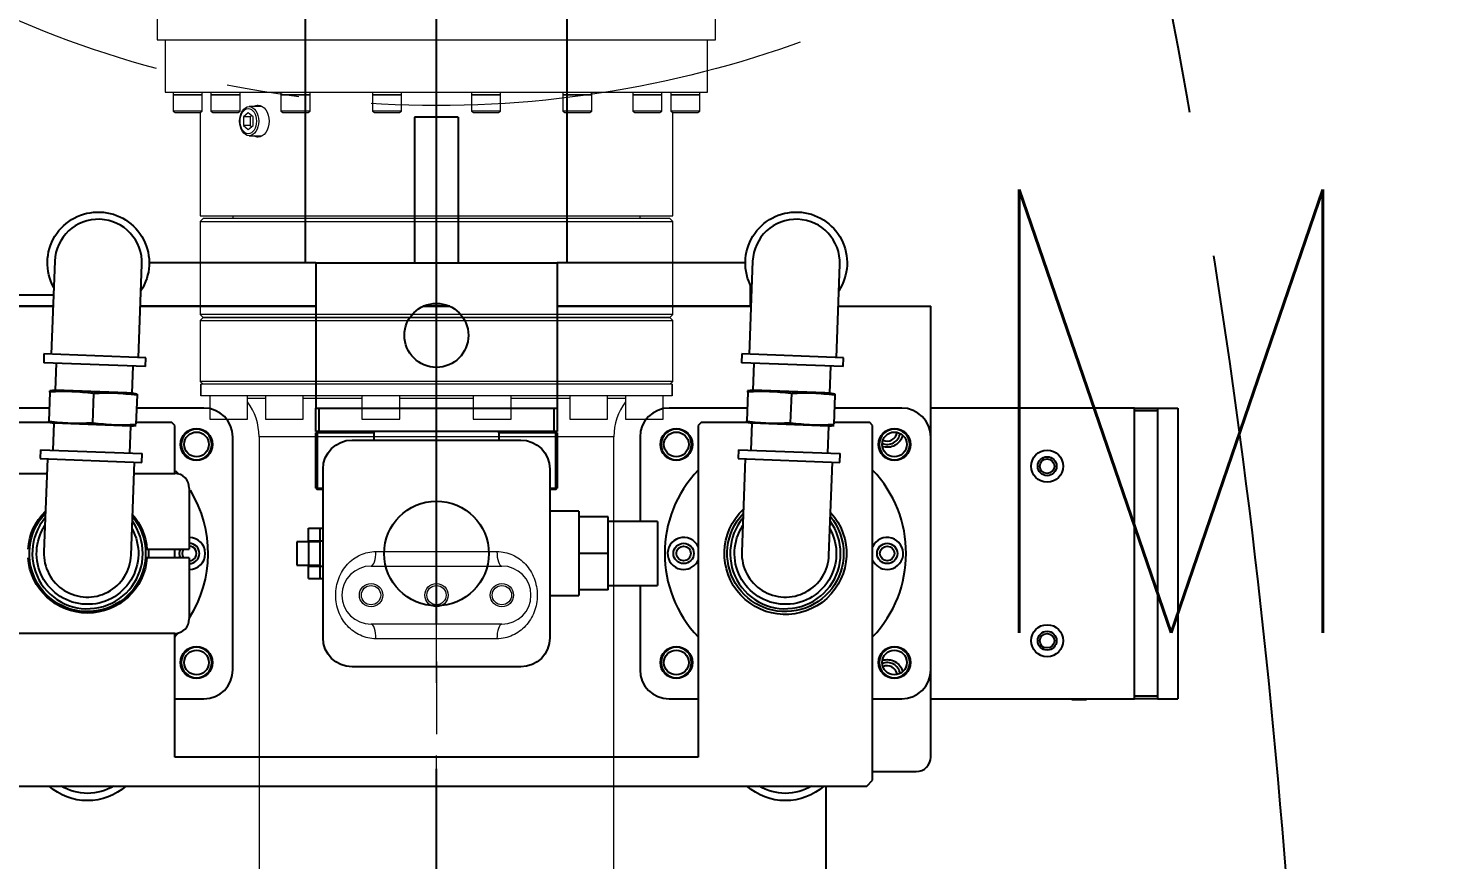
# Model space of a CAD drawing. Header units: millimetres. Extents: x 10462777 to 22643323, y 453826 to 1389191.
# Drawn here: x 11308967.4 to 11309449.5, y 583648 to 583934.1 of the extents above; entities that cross this region are included whole.
import ezdxf
from ezdxf.enums import TextEntityAlignment as Align

# ---------------------------------------------------------------- set-up
doc = ezdxf.new("R2010")
doc.units = ezdxf.units.MM
doc.header["$LTSCALE"] = 200
doc.header["$MEASUREMENT"] = 0
for name, pattern in [('CENTER', [2, 1.25, -0.25, 0.25, -0.25]), ('CENTER2', [1.125, 0.75, -0.125, 0.125, -0.125]), ('PHANTOM', [2.5, 1.25, -0.25, 0.25, -0.25, 0.25, -0.25])]:
    doc.linetypes.add(name, pattern=pattern)
doc.layers.get('0').update_dxf_attribs({"linetype": 'CONTINUOUS'})
for name, color, linetype in [('1', 1, 'CENTER'), ('205', 4, 'CONTINUOUS'), ('DV1_DEFAULT', 7, 'CONTINUOUS'), ('ZZ', 7, 'CONTINUOUS')]:
    doc.layers.add(name, color=color, linetype=linetype)
doc.layers.add('203', color=7, linetype='CONTINUOUS', true_color=0xffffff)
doc.layers.add('LAYOUT', color=8, linetype='CONTINUOUS', lineweight=25)
doc.styles.add('SEACAD_arial_ttf', font='txt.shx ', dxfattribs={"height": 0.2, "bigfont": ' whgtxt.shx'})

# ---------------------------------------------------------------- blocks, each defined once
blk = doc.blocks.new('r710ic')
at = {"layer": 'DV1_DEFAULT', "color": 7, "linetype": 'Continuous', "lineweight": 0}
for p, q in [((272386.37, 104328.63), (272364.37, 104328.63)), ((272386.37, 104136.63), (272386.37, 104328.63)), ((272404.37, 104325.88), (272386.37, 104325.88)), ((272404.37, 104139.38), (272404.37, 104325.88)), ((272405.37, 104323.2), (272404.37, 104323.2)), ((272410.97, 104323.2), (272405.37, 104323.2)), ((272405.37, 104323.2), (272405.37, 104313.2)), ((272405.37, 104313.2), (272405.37, 104323.2)), ((272410.97, 104323.2), (272410.97, 104313.2)), ((272411.37, 104322.51), (272410.97, 104323.2)), ((272411.37, 104313.89), (272411.37, 104322.51)), ((272404.37, 104313.2), (272405.37, 104313.2)), ((272405.37, 104313.2), (272410.97, 104313.2)), ((272410.97, 104313.2), (272411.37, 104313.89)), ((272446.87, 104313.88), (272411.36, 104313.88)), ((272446.87, 104151.38), (272446.87, 104313.88)), ((272448.87, 104313.88), (272447.87, 104312.88)), ((272447.87, 104312.88), (272447.87, 104152.38)), ((272448.87, 104151.38), (272448.87, 104313.88)), ((272480.87, 104313.88), (272448.87, 104313.88)), ((272480.87, 104313.88), (272480.87, 104151.38)), ((272481.87, 104312.88), (272480.87, 104313.88)), ((272482.87, 104313.88), (272481.87, 104312.88)), ((272481.87, 104312.88), (272481.87, 104152.38)), ((272481.87, 104152.38), (272481.87, 104312.88)), ((272482.87, 104151.38), (272482.87, 104313.88)), ((272503.87, 104313.88), (272482.87, 104313.88)), ((272503.87, 104313.88), (272503.87, 104151.38)), ((272504.87, 104312.88), (272503.87, 104313.88)), ((272508.87, 104313.63), (272504.87, 104313.63)), ((272504.87, 104313.63), (272504.87, 104151.63)), ((272504.87, 104313.63), (272508.87, 104313.63)), ((272508.87, 104313.63), (272508.87, 104151.63)), ((272405.37, 104310.17), (272404.37, 104310.17)), ((272405.37, 104300.17), (272405.37, 104310.17)), ((272410.97, 104310.17), (272405.37, 104310.17)), ((272405.37, 104310.17), (272405.37, 104300.17)), ((272410.97, 104310.17), (272410.97, 104300.17)), ((272411.37, 104309.48), (272410.97, 104310.17)), ((272411.37, 104300.87), (272411.37, 104309.48)), ((272516.87, 104310.61), (272508.87, 104310.61)), ((272516.87, 104297.61), (272516.87, 104310.61)), ((272404.37, 104300.17), (272405.37, 104300.17)), ((272405.37, 104300.17), (272410.97, 104300.17)), ((272410.97, 104300.17), (272411.37, 104300.87)), ((272447.87, 104302.63), (272446.87, 104302.63)), ((272508.87, 104297.61), (272516.87, 104297.61)), ((272509.64, 104291.45), (272509.64, 104297.61)), ((272928.46, 104293.63), (272522.87, 104293.63)), ((272522.87, 104293.63), (272522.87, 104171.63)), ((272516.87, 104291.45), (272508.87, 104291.45)), ((272516.87, 104278.45), (272516.87, 104291.45)), ((272405.37, 104286.1), (272404.37, 104286.1)), ((272410.97, 104286.1), (272405.37, 104286.1)), ((272405.37, 104286.1), (272405.37, 104276.1)), ((272405.37, 104276.1), (272405.37, 104286.1)), ((272410.97, 104286.1), (272410.97, 104276.1)), ((272411.37, 104285.41), (272410.97, 104286.1)), ((272411.37, 104276.79), (272411.37, 104285.41)), ((272404.37, 104276.1), (272405.37, 104276.1)), ((272405.37, 104276.1), (272410.97, 104276.1)), ((272410.97, 104276.1), (272411.37, 104276.79)), ((272508.87, 104278.45), (272516.87, 104278.45)), ((272509.64, 104258.28), (272509.64, 104278.45)), ((272405.37, 104254.65), (272404.37, 104254.65)), ((272410.97, 104254.65), (272405.37, 104254.65)), ((272405.37, 104254.65), (272405.37, 104244.65)), ((272405.37, 104244.65), (272405.37, 104254.65)), ((272410.97, 104254.65), (272410.97, 104244.65)), ((272411.37, 104253.96), (272410.97, 104254.65)), ((272516.87, 104258.28), (272508.87, 104258.28)), ((272516.87, 104245.28), (272516.87, 104258.28)), ((272567.37, 104232.63), (272567.37, 104255.13)), ((272587.37, 104255.13), (272587.37, 104232.63)), ((272411.37, 104245.34), (272411.37, 104253.96)), ((272562.37, 104211.83), (272562.37, 104253.42)), ((272592.37, 104253.42), (272592.37, 104211.83)), ((272410.97, 104244.65), (272411.37, 104245.34)), ((272508.87, 104245.28), (272516.87, 104245.28)), ((272509.64, 104219.98), (272509.64, 104245.28)), ((272404.37, 104244.65), (272405.37, 104244.65)), ((272405.37, 104244.65), (272410.97, 104244.65)), ((272567.37, 104210.13), (272567.37, 104232.63)), ((272587.37, 104232.63), (272587.37, 104210.13)), ((272405.37, 104220.61), (272404.37, 104220.61)), ((272410.97, 104220.61), (272405.37, 104220.61)), ((272405.37, 104220.61), (272405.37, 104210.61)), ((272405.37, 104210.61), (272405.37, 104220.61)), ((272410.97, 104220.61), (272410.97, 104210.61)), ((272411.37, 104219.91), (272410.97, 104220.61)), ((272411.37, 104211.3), (272411.37, 104219.91)), ((272516.87, 104219.98), (272508.87, 104219.98)), ((272516.87, 104206.98), (272516.87, 104219.98)), ((272410.97, 104210.61), (272411.37, 104211.3)), ((272404.37, 104210.61), (272405.37, 104210.61)), ((272405.37, 104210.61), (272410.97, 104210.61)), ((272508.87, 104206.98), (272516.87, 104206.98)), ((272509.64, 104186.8), (272509.64, 104206.98)), ((272405.37, 104189.15), (272404.37, 104189.15)), ((272410.97, 104189.15), (272405.37, 104189.15)), ((272405.37, 104189.15), (272405.37, 104179.15)), ((272405.37, 104179.15), (272405.37, 104189.15)), ((272410.97, 104189.15), (272410.97, 104179.15)), ((272411.37, 104188.46), (272410.97, 104189.15)), ((272411.37, 104179.85), (272411.37, 104188.46)), ((272516.87, 104186.8), (272508.87, 104186.8)), ((272516.87, 104173.8), (272516.87, 104186.8)), ((272404.37, 104179.15), (272405.37, 104179.15)), ((272405.37, 104179.15), (272410.97, 104179.15)), ((272410.97, 104179.15), (272411.37, 104179.85)), ((272508.87, 104173.8), (272516.87, 104173.8)), ((272509.64, 104167.65), (272509.64, 104173.8)), ((272409.37, 104172.44), (272409.37, 104168.21)), ((272412.92, 104169.55), (272411.48, 104167.91)), ((272411.48, 104167.91), (272412.92, 104166.27)), ((272412.48, 104169.04), (272412.92, 104168.54)), ((272415.81, 104169.55), (272412.92, 104169.55)), ((272412.92, 104168.54), (272412.92, 104166.27)), ((272412.92, 104168.54), (272415.81, 104168.54)), ((272417.25, 104167.91), (272415.81, 104169.55)), ((272415.81, 104168.54), (272416.26, 104169.04)), ((272415.81, 104168.54), (272415.81, 104166.27)), ((272415.81, 104166.27), (272417.25, 104167.91)), ((272419.37, 104168.21), (272419.37, 104172.44)), ((272522.87, 104171.63), (272928.46, 104171.63)), ((272405.37, 104165.08), (272404.37, 104165.08)), ((272405.37, 104165.08), (272405.37, 104155.08)), ((272410.97, 104165.08), (272405.37, 104165.08)), ((272405.37, 104155.08), (272405.37, 104165.08)), ((272411.37, 104164.39), (272410.97, 104165.08)), ((272410.97, 104165.08), (272410.97, 104155.08)), ((272411.37, 104155.78), (272411.37, 104164.39)), ((272412.92, 104166.27), (272415.81, 104166.27)), ((272516.87, 104167.65), (272508.87, 104167.65)), ((272516.87, 104154.65), (272516.87, 104167.65)), ((272446.87, 104162.63), (272447.87, 104162.63)), ((272404.37, 104155.08), (272405.37, 104155.08)), ((272405.37, 104155.08), (272410.97, 104155.08)), ((272410.97, 104155.08), (272411.37, 104155.78)), ((272508.87, 104154.65), (272516.87, 104154.65)), ((272405.37, 104152.05), (272404.37, 104152.05)), ((272410.97, 104152.05), (272405.37, 104152.05)), ((272405.37, 104152.05), (272405.37, 104142.05)), ((272405.37, 104142.05), (272405.37, 104152.05)), ((272410.97, 104152.05), (272410.97, 104142.05)), ((272411.37, 104151.36), (272410.97, 104152.05)), ((272411.36, 104151.38), (272446.87, 104151.38)), ((272411.37, 104142.75), (272411.37, 104151.36)), ((272447.87, 104152.38), (272448.87, 104151.38)), ((272448.87, 104151.38), (272480.87, 104151.38)), ((272480.87, 104151.38), (272481.87, 104152.38)), ((272481.87, 104152.38), (272482.87, 104151.38)), ((272482.87, 104151.38), (272503.87, 104151.38)), ((272503.87, 104151.38), (272504.87, 104152.38)), ((272508.87, 104151.63), (272504.87, 104151.63)), ((272504.87, 104151.63), (272508.87, 104151.63)), ((272386.37, 104139.38), (272404.37, 104139.38)), ((272404.37, 104142.05), (272405.37, 104142.05)), ((272405.37, 104142.05), (272410.97, 104142.05)), ((272410.97, 104142.05), (272411.37, 104142.75)), ((272364.37, 104136.63), (272386.37, 104136.63))]:
    blk.add_line(p, q, dxfattribs=at)
at = {"layer": 'DV1_DEFAULT', "color": 1, "linetype": 'CENTER2', "lineweight": 0}
for p, q in [((274132.55, 104232.63), (269847.55, 104232.63)), ((269950.18, 104232.63), (274235.19, 104232.63))]:
    blk.add_line(p, q, dxfattribs=at)
at = {"layer": 'DV1_DEFAULT', "color": 3, "linetype": 'CENTER2', "lineweight": 0}
blk.add_circle((272041.37, 104232.63), 367.64, dxfattribs=at)
at = {"layer": 'DV1_DEFAULT', "color": 7, "linetype": 'Continuous', "lineweight": 0}
for centre, radius in [((272577.37, 104255.13), 4), ((272577.37, 104255.13), 3.32), ((272577.37, 104232.63), 4), ((272577.37, 104232.63), 3.32), ((272577.37, 104210.13), 4), ((272577.37, 104210.13), 3.32)]:
    blk.add_circle(centre, radius, dxfattribs=at)
for centre, radius, start, end in [((272522.87, 104313.63), 20, 233.2328, 270), ((272577.37, 104255.13), 10, 0, 180), ((272577.37, 104210.13), 10, 180, 0), ((272522.87, 104151.63), 20, 90, 126.7672)]:
    blk.add_arc(centre, radius, start, end, dxfattribs=at)
for centre, major_axis, start_param, end_param in [((272562.37, 104255.13), (5, 0), 4.712389, 6.283185), ((272592.37, 104255.13), (-5, 0), 0, 1.570796), ((272562.37, 104210.13), (-5, 0), 3.141593, 4.712389), ((272592.37, 104210.13), (5, 0), 1.570796, 3.141593)]:
    blk.add_ellipse(centre, major_axis=major_axis, ratio=0.340909, start_param=start_param, end_param=end_param, dxfattribs=at)
for centre, major_axis in [((272414.37, 104168.21), (5, 0)), ((272414.37, 104167.91), (-4.31, 0))]:
    blk.add_ellipse(centre, major_axis=major_axis, ratio=0.656059, dxfattribs=at)
for points, knots in [([(272562.37, 104253.42), (272562.37, 104254.37), (272562.47, 104255.29), (272562.87, 104257.09), (272563.16, 104257.97), (272563.92, 104259.64), (272564.38, 104260.42), (272565.46, 104261.91), (272566.09, 104262.6), (272568.12, 104264.48), (272569.77, 104265.51), (272573.36, 104266.9), (272575.36, 104267.28), (272578.33, 104267.29), (272579.34, 104267.2), (272581.29, 104266.84), (272582.23, 104266.57), (272584.96, 104265.52), (272586.6, 104264.5), (272588.65, 104262.6), (272589.26, 104261.92), (272590.34, 104260.44), (272590.81, 104259.64), (272591.95, 104257.15), (272592.37, 104255.32), (272592.37, 104253.42)], [0, 0, 0, 0, 0.0625, 0.0625, 0.125, 0.125, 0.1875, 0.1875, 0.25, 0.25, 0.375, 0.375, 0.5, 0.5, 0.5625, 0.5625, 0.625, 0.625, 0.75, 0.75, 0.8125, 0.8125, 0.875, 0.875, 1, 1, 1, 1]), ([(272592.37, 104211.83), (272592.37, 104210.89), (272592.26, 104209.97), (272591.87, 104208.17), (272591.57, 104207.29), (272590.81, 104205.62), (272590.35, 104204.83), (272589.27, 104203.35), (272588.65, 104202.65), (272586.61, 104200.77), (272584.97, 104199.75), (272581.38, 104198.35), (272579.38, 104197.97), (272576.4, 104197.97), (272575.39, 104198.06), (272573.44, 104198.42), (272572.5, 104198.69), (272569.77, 104199.74), (272568.14, 104200.76), (272566.09, 104202.65), (272565.48, 104203.34), (272564.4, 104204.82), (272563.92, 104205.62), (272562.79, 104208.11), (272562.37, 104209.94), (272562.37, 104211.83)], [0, 0, 0, 0, 0.0625, 0.0625, 0.125, 0.125, 0.1875, 0.1875, 0.25, 0.25, 0.375, 0.375, 0.5, 0.5, 0.5625, 0.5625, 0.625, 0.625, 0.75, 0.75, 0.8125, 0.8125, 0.875, 0.875, 1, 1, 1, 1]), ([(272409.35, 104169.86), (272409.04, 104170.31), (272408.87, 104170.8), (272408.87, 104172.25), (272409.46, 104173.22), (272411.49, 104174.63), (272412.91, 104175.06), (272415.81, 104175.06), (272417.24, 104174.63), (272419.27, 104173.23), (272419.87, 104172.26), (272419.87, 104171.31)], [0.4328262, 0.4328262, 0.4328262, 0.4328262, 0.5, 0.5, 0.625, 0.625, 0.75, 0.75, 0.875, 0.875, 1, 1, 1, 1])]:
    blk.add_open_spline(points, degree=3, knots=knots, dxfattribs=at)
blk.add_open_spline([(272419.87, 104171.31), (272419.87, 104170.81), (272419.71, 104170.33), (272419.41, 104169.9)], degree=3, dxfattribs=at)
at = {"layer": 'LAYOUT', "color": 3}
blk.add_circle((272041.37, 104232.63), 2050.12, dxfattribs=at)
blk = doc.blocks.new('A$C7DA30AB0')
at = {"layer": 'LAYOUT', "color": 6, "linetype": 'PHANTOM'}
blk.add_circle((3030.45, 3025.99, 0), 2693.02, dxfattribs=at)

msp = doc.modelspace()

# ---------------------------------------------------------------- linework, layer by layer
at = {"layer": '1', "color": 23, "linetype": 'CENTER'}
msp.add_line((11309107.87228, 579329.36568, 0), (11309107.87228, 587294.33381, 0), dxfattribs=at)
at = {"layer": '203', "color": 252, "linetype": 'CENTER'}
msp.add_line((11309241.84001, 583576.5435, 0), (11309241.84001, 583673.42613, 0), dxfattribs=at)
at = {"layer": '205', "color": 252, "linetype": 'Continuous'}
for p, q in [((11309062.87165, 583853.43816, 0), (11309062.87165, 584078.44443, 0)), ((11309152.87292, 583853.43816, 0), (11309152.87292, 584078.44443, 0)), ((11309115.37239, 583903.43065, 0), (11309100.37218, 583903.43065, 0)), ((11309100.37218, 583903.43065, 0), (11309100.37218, 583853.42994, 0)), ((11309115.37239, 583903.43065, 0), (11309115.37239, 583853.42994, 0)), ((11308976.6001, 583853.91865, 0), (11308975.4099, 583821.94034, 0)), ((11309216.60351, 583853.91865, 0), (11309215.41331, 583821.94034, 0)), ((11309005.38957, 583820.82453, 0), (11309006.57977, 583852.80284, 0)), ((11309066.37269, 583853.42994, 0), (11309009.09138, 583853.42994, 0)), ((11309066.37169, 583853.42994, 0), (11309066.37169, 583803.42923, 0)), ((11309066.37169, 583853.42994, 0), (11309149.37287, 583853.42994, 0)), ((11309214.09179, 583853.42994, 0), (11309149.37187, 583853.42994, 0)), ((11309149.37287, 583853.42994, 0), (11309149.37287, 583803.42923, 0)), ((11309245.39298, 583820.82453, 0), (11309246.58317, 583852.80284, 0)), ((11309215.87382, 583838.42972, 0), (11309215.87382, 583845.66967, 0)), ((11308944.86997, 583842.42978, 0), (11308976.17246, 583842.42978, 0)), ((11308937.86987, 583838.42972, 0), (11308976.02479, 583838.42972, 0)), ((11308976.02361, 583838.42972, 0), (11308942.86994, 583838.42972, 0)), ((11309006.04615, 583838.42972, 0), (11309066.37576, 583838.42972, 0)), ((11309066.37269, 583838.42972, 0), (11309006.04709, 583838.42972, 0)), ((11309112.45222, 583838.42972, 0), (11309103.29234, 583838.42972, 0)), ((11309103.29284, 583838.42972, 0), (11309112.45172, 583838.42972, 0)), ((11309149.36881, 583838.42972, 0), (11309216.0257, 583838.42972, 0)), ((11309215.87382, 583838.42972, 0), (11309149.37187, 583838.42972, 0)), ((11309216.02704, 583838.42972, 0), (11309215.87382, 583838.42972, 0)), ((11309246.04706, 583838.42972, 0), (11309277.8747, 583838.42972, 0)), ((11309277.8747, 583793.42823, 0), (11309277.8747, 583838.42972, 0)), ((11308972.9116, 583822.03332, 0), (11308972.80002, 583819.03535, 0)), ((11309007.88788, 583820.73155, 0), (11308972.9116, 583822.03332, 0)), ((11309007.7763, 583817.73358, 0), (11309007.88788, 583820.73155, 0)), ((11309212.91501, 583822.03332, 0), (11309212.80343, 583819.03535, 0)), ((11309247.89129, 583820.73155, 0), (11309212.91501, 583822.03332, 0)), ((11309247.77971, 583817.73358, 0), (11309247.89129, 583820.73155, 0)), ((11309007.7763, 583817.73358, 0), (11308972.80002, 583819.03535, 0)), ((11308977.04713, 583818.87715, 0), (11308976.70144, 583809.58889, 0)), ((11309003.18348, 583808.60326, 0), (11309003.52917, 583817.89152, 0)), ((11309247.77971, 583817.73358, 0), (11309212.80343, 583819.03535, 0)), ((11309217.05054, 583818.87715, 0), (11309216.70484, 583809.58889, 0)), ((11309243.18689, 583808.60326, 0), (11309243.53258, 583817.89152, 0)), ((11308974.92639, 583808.94915, 0), (11308974.55445, 583798.95592, 0)), ((11308976.70144, 583809.58889, 0), (11308974.8729, 583809.33618, 0)), ((11308974.92639, 583808.94915, 0), (11308975.04919, 583808.94458, 0)), ((11309001.41034, 583808.66925, 0), (11308976.70144, 583809.58889, 0)), ((11308989.91622, 583808.39124, 0), (11308989.54429, 583798.39802, 0)), ((11308989.79342, 583808.39581, 0), (11308989.91622, 583808.39124, 0)), ((11308989.91622, 583808.39124, 0), (11308990.03902, 583808.38667, 0)), ((11309003.18348, 583808.60326, 0), (11309001.41034, 583808.66925, 0)), ((11309004.98817, 583808.21533, 0), (11309003.18348, 583808.60326, 0)), ((11309004.90606, 583807.83334, 0), (11309004.53412, 583797.84012, 0)), ((11309004.78326, 583807.83791, 0), (11309004.90606, 583807.83334, 0)), ((11309004.92081, 583808.22981, 0), (11309004.90606, 583807.83334, 0)), ((11309214.9298, 583808.94915, 0), (11309214.55786, 583798.95592, 0)), ((11309216.70484, 583809.58889, 0), (11309214.87631, 583809.33618, 0)), ((11309214.9298, 583808.94915, 0), (11309215.0526, 583808.94458, 0)), ((11309241.41375, 583808.66925, 0), (11309216.70484, 583809.58889, 0)), ((11309229.91963, 583808.39124, 0), (11309229.5477, 583798.39802, 0)), ((11309229.79683, 583808.39581, 0), (11309229.91963, 583808.39124, 0)), ((11309229.91963, 583808.39124, 0), (11309230.04243, 583808.38667, 0)), ((11309243.18689, 583808.60326, 0), (11309241.41375, 583808.66925, 0)), ((11309244.99158, 583808.21533, 0), (11309243.18689, 583808.60326, 0)), ((11309244.90947, 583807.83334, 0), (11309244.53753, 583797.84012, 0)), ((11309244.78667, 583807.83791, 0), (11309244.90947, 583807.83334, 0)), ((11309244.92422, 583808.22981, 0), (11309244.90947, 583807.83334, 0)), ((11308974.72164, 583803.42923, 0), (11308947.87001, 583803.42923, 0)), ((11309027.87115, 583803.42923, 0), (11309004.74207, 583803.42923, 0)), ((11309066.37169, 583803.42923, 0), (11309149.37287, 583803.42923, 0)), ((11309066.37169, 583795.42911, 0), (11309066.37169, 583803.42923, 0)), ((11309067.37171, 583803.42923, 0), (11309067.37171, 583795.42911, 0)), ((11309148.37286, 583795.42911, 0), (11309148.37286, 583803.42923, 0)), ((11309149.37287, 583803.42923, 0), (11309149.37287, 583795.42911, 0)), ((11309214.72505, 583803.42923, 0), (11309187.87342, 583803.42923, 0)), ((11309267.87456, 583803.42923, 0), (11309244.74548, 583803.42923, 0)), ((11309347.87569, 583803.42923, 0), (11309277.8697, 583803.42923, 0)), ((11309347.87569, 583703.42781, 0), (11309347.87569, 583803.42923, 0)), ((11309347.87569, 583803.42923, 0), (11309355.87581, 583803.42923, 0)), ((11309355.87581, 583802.42921, 0), (11309347.87569, 583802.42921, 0)), ((11309355.87581, 583803.42923, 0), (11309362.87591, 583803.42923, 0)), ((11309355.87581, 583803.42923, 0), (11309355.87581, 583802.42921, 0)), ((11309355.87581, 583802.42921, 0), (11309355.87581, 583704.42782, 0)), ((11309362.87591, 583803.42923, 0), (11309362.87591, 583703.42781, 0)), ((11308975.14567, 583798.42916, 0), (11308958.87017, 583798.42916, 0)), ((11308974.47234, 583798.57393, 0), (11308976.27703, 583798.186, 0)), ((11308974.5397, 583798.55946, 0), (11308974.55445, 583798.95592, 0)), ((11308974.67725, 583798.95135, 0), (11308974.55445, 583798.95592, 0)), ((11308976.27703, 583798.186, 0), (11308975.93134, 583788.89774, 0)), ((11309002.75908, 583797.20038, 0), (11308976.27703, 583798.186, 0)), ((11308989.54429, 583798.39802, 0), (11308989.42149, 583798.40259, 0)), ((11308989.66709, 583798.39345, 0), (11308989.54429, 583798.39802, 0)), ((11309002.41338, 583787.91211, 0), (11309002.75908, 583797.20038, 0)), ((11309002.75908, 583797.20038, 0), (11309004.58761, 583797.45308, 0)), ((11309004.53412, 583797.84012, 0), (11309004.41132, 583797.84469, 0)), ((11309016.87099, 583798.42916, 0), (11309004.55597, 583798.42916, 0)), ((11309017.87101, 583797.42914, 0), (11309016.87099, 583798.42916, 0)), ((11309017.87101, 583780.92741, 0), (11309017.87101, 583797.42914, 0)), ((11309198.87358, 583798.42916, 0), (11309197.87356, 583797.42914, 0)), ((11309197.87356, 583797.42914, 0), (11309197.87356, 583683.42752, 0)), ((11309215.14908, 583798.42916, 0), (11309198.87358, 583798.42916, 0)), ((11309214.47575, 583798.57393, 0), (11309216.28044, 583798.186, 0)), ((11309214.54311, 583798.55946, 0), (11309214.55786, 583798.95592, 0)), ((11309214.68066, 583798.95135, 0), (11309214.55786, 583798.95592, 0)), ((11309216.28044, 583798.186, 0), (11309215.93475, 583788.89774, 0)), ((11309242.76248, 583797.20038, 0), (11309216.28044, 583798.186, 0)), ((11309229.5477, 583798.39802, 0), (11309229.4249, 583798.40259, 0)), ((11309229.6705, 583798.39345, 0), (11309229.5477, 583798.39802, 0)), ((11309242.41679, 583787.91211, 0), (11309242.76248, 583797.20038, 0)), ((11309242.76248, 583797.20038, 0), (11309244.59102, 583797.45308, 0)), ((11309244.53753, 583797.84012, 0), (11309244.41473, 583797.84469, 0)), ((11309256.8744, 583798.42916, 0), (11309244.55938, 583798.42916, 0)), ((11309257.87442, 583797.42914, 0), (11309256.8744, 583798.42916, 0)), ((11309257.87442, 583675.42741, 0), (11309257.87442, 583797.42914, 0)), ((11309037.87129, 583713.42795, 0), (11309037.87129, 583793.42909, 0)), ((11309067.37171, 583795.42911, 0), (11309066.37169, 583795.42911, 0)), ((11309066.8717, 583795.42911, 0), (11309066.37169, 583794.92911, 0)), ((11309066.37169, 583775.92884, 0), (11309066.37169, 583794.92911, 0)), ((11309066.8717, 583794.92911, 0), (11309066.37169, 583794.92911, 0)), ((11309066.8717, 583794.92911, 0), (11309066.8717, 583795.42911, 0)), ((11309066.8717, 583794.92911, 0), (11309066.8717, 583775.92884, 0)), ((11309086.37198, 583794.92911, 0), (11309066.8717, 583794.92911, 0)), ((11309148.37286, 583795.42911, 0), (11309067.37171, 583795.42911, 0)), ((11309078.87187, 583792.42907, 0), (11309136.8727, 583792.42907, 0)), ((11309086.37198, 583795.42911, 0), (11309086.37198, 583794.92911, 0)), ((11309086.37198, 583794.92911, 0), (11309086.37198, 583792.42898, 0)), ((11309129.37259, 583794.92911, 0), (11309129.37259, 583795.42911, 0)), ((11309129.37259, 583794.92911, 0), (11309129.37259, 583792.42898, 0)), ((11309148.87287, 583794.92911, 0), (11309129.37259, 583794.92911, 0)), ((11309149.37287, 583795.42911, 0), (11309148.37286, 583795.42911, 0)), ((11309148.87287, 583795.42911, 0), (11309148.87287, 583794.92911, 0)), ((11309149.37287, 583794.92911, 0), (11309148.87287, 583795.42911, 0)), ((11309148.87287, 583775.92884, 0), (11309148.87287, 583794.92911, 0)), ((11309149.37287, 583794.92911, 0), (11309148.87287, 583794.92911, 0)), ((11309149.37287, 583794.92911, 0), (11309149.37287, 583775.92884, 0)), ((11309177.87328, 583793.42909, 0), (11309177.87328, 583764.42742, 0)), ((11309277.8747, 583713.42795, 0), (11309277.8747, 583793.42909, 0)), ((11308971.68421, 583789.05568, 0), (11308971.57263, 583786.05772, 0)), ((11308971.68421, 583789.05568, 0), (11309006.66049, 583787.75391, 0)), ((11309006.54891, 583784.75594, 0), (11309006.66049, 583787.75391, 0)), ((11309211.68762, 583789.05568, 0), (11309211.57604, 583786.05772, 0)), ((11309211.68762, 583789.05568, 0), (11309246.6639, 583787.75391, 0)), ((11309246.55232, 583784.75594, 0), (11309246.6639, 583787.75391, 0)), ((11308971.57263, 583786.05772, 0), (11309006.54891, 583784.75594, 0)), ((11308974.07094, 583785.96473, 0), (11308972.88075, 583753.98642, 0)), ((11309002.86041, 583752.87061, 0), (11309004.05061, 583784.84893, 0)), ((11309068.87173, 583724.4281, 0), (11309068.87173, 583782.42893, 0)), ((11309146.87284, 583782.42893, 0), (11309146.87284, 583724.4281, 0)), ((11309211.57604, 583786.05772, 0), (11309246.55232, 583784.75594, 0)), ((11309214.07435, 583785.96473, 0), (11309212.88415, 583753.98642, 0)), ((11309242.86382, 583752.87061, 0), (11309244.05402, 583784.84893, 0)), ((11308928.90505, 583780.92891, 0), (11308973.88163, 583780.92891, 0)), ((11309003.90393, 583780.92891, 0), (11309017.87101, 583780.92891, 0)), ((11309022.87108, 583775.92884, 0), (11309022.87108, 583754.92854, 0)), ((11309066.37169, 583775.92884, 0), (11309066.8717, 583775.42883, 0)), ((11309066.8717, 583775.92884, 0), (11309066.37169, 583775.92884, 0)), ((11309066.8717, 583775.92884, 0), (11309068.87173, 583775.92884, 0)), ((11309066.8717, 583775.92884, 0), (11309066.8717, 583775.42883, 0)), ((11309068.87173, 583775.42883, 0), (11309066.8717, 583775.42883, 0)), ((11309146.87271, 583775.92884, 0), (11309148.87287, 583775.92884, 0)), ((11309148.87287, 583775.42883, 0), (11309146.87271, 583775.42883, 0)), ((11309148.87287, 583775.42883, 0), (11309148.87287, 583775.92884, 0)), ((11309149.37287, 583775.92884, 0), (11309148.87287, 583775.92884, 0)), ((11309148.87287, 583775.42883, 0), (11309149.37287, 583775.92884, 0)), ((11309156.87298, 583767.92872, 0), (11309146.87297, 583767.92872, 0)), ((11309156.87298, 583767.92872, 0), (11309156.87298, 583765.98606, 0)), ((11309166.87312, 583765.98606, 0), (11309156.87298, 583765.98606, 0)), ((11309156.87298, 583765.98606, 0), (11309156.87298, 583753.42852, 0)), ((11309166.87312, 583753.42852, 0), (11309166.87312, 583765.98606, 0)), ((11309183.87336, 583764.42867, 0), (11309166.87312, 583764.42867, 0)), ((11309183.87336, 583764.42867, 0), (11309183.87336, 583742.42836, 0)), ((11309063.87174, 583757.42857, 0), (11309059.8716, 583757.42857, 0)), ((11309059.8716, 583757.42857, 0), (11309059.8716, 583749.42846, 0)), ((11309063.87166, 583757.75871, 0), (11309063.87166, 583762.08889, 0)), ((11309063.87166, 583762.08889, 0), (11309067.87172, 583762.08889, 0)), ((11309063.87166, 583757.42853, 0), (11309063.87166, 583757.75871, 0)), ((11309063.87166, 583757.75871, 0), (11309067.87172, 583757.75871, 0)), ((11309067.87187, 583757.42857, 0), (11309063.87166, 583757.42857, 0)), ((11309063.87166, 583757.42857, 0), (11309063.87166, 583749.42846, 0)), ((11309067.87172, 583757.75871, 0), (11309067.87172, 583762.08889, 0)), ((11309067.87172, 583762.08889, 0), (11309068.87176, 583762.08889, 0)), ((11309067.87172, 583749.09833, 0), (11309067.87172, 583757.75871, 0)), ((11309067.87172, 583757.75871, 0), (11309068.87176, 583757.75871, 0)), ((11309008.31592, 583754.92854, 0), (11309022.87108, 583754.92854, 0)), ((11309017.87101, 583751.92825, 0), (11309017.87101, 583754.92791, 0)), ((11309166.87312, 583753.42852, 0), (11309156.87298, 583753.42852, 0)), ((11309156.87298, 583753.42852, 0), (11309156.87298, 583740.87097, 0)), ((11309166.87312, 583740.87097, 0), (11309166.87312, 583753.42852, 0)), ((11309022.87108, 583751.9285, 0), (11309008.31592, 583751.9285, 0)), ((11309022.87054, 583747.92844, 0), (11309022.87108, 583747.92844, 0)), ((11309022.87073, 583749.92847, 0), (11309022.87108, 583749.92847, 0)), ((11309022.87108, 583751.9285, 0), (11309022.87108, 583730.9282, 0)), ((11309059.8716, 583749.42846, 0), (11309063.87174, 583749.42846, 0)), ((11309063.87166, 583749.09833, 0), (11309063.87166, 583749.42851, 0)), ((11309063.87166, 583749.42846, 0), (11309067.87187, 583749.42846, 0)), ((11309063.87166, 583744.76814, 0), (11309063.87166, 583749.09833, 0)), ((11309063.87166, 583749.09833, 0), (11309067.87172, 583749.09833, 0)), ((11309067.87172, 583749.09833, 0), (11309068.87176, 583749.09833, 0)), ((11309067.87172, 583744.76814, 0), (11309067.87172, 583749.09833, 0)), ((11309063.87166, 583744.76814, 0), (11309067.87172, 583744.76814, 0)), ((11309067.87172, 583744.76814, 0), (11309068.87176, 583744.76814, 0)), ((11309146.87289, 583738.92831, 0), (11309156.87298, 583738.92831, 0)), ((11309166.87312, 583740.87097, 0), (11309156.87298, 583740.87097, 0)), ((11309156.87298, 583740.87097, 0), (11309156.87298, 583738.92831, 0)), ((11309166.87312, 583742.42836, 0), (11309183.87336, 583742.42836, 0)), ((11309177.87328, 583742.42836, 0), (11309177.87328, 583713.42795, 0)), ((11309017.87101, 583725.92813, 0), (11308887.86916, 583725.92813, 0)), ((11309017.87101, 583683.42752, 0), (11309017.87101, 583725.92875, 0)), ((11309136.8727, 583714.42796, 0), (11309078.87187, 583714.42796, 0)), ((11309277.8747, 583683.42752, 0), (11309277.8747, 583713.43014, 0)), ((11309347.87569, 583704.42782, 0), (11309355.87581, 583704.42782, 0)), ((11309355.87581, 583704.42782, 0), (11309355.87581, 583703.42781, 0)), ((11309017.87101, 583703.42781, 0), (11309027.87115, 583703.42781, 0)), ((11309187.87342, 583703.42781, 0), (11309197.87481, 583703.42781, 0)), ((11309257.87442, 583703.42781, 0), (11309267.87456, 583703.42781, 0)), ((11309277.8697, 583703.42781, 0), (11309347.87569, 583703.42781, 0)), ((11309326.37539, 583703.42937, 0), (11309326.37539, 583703.2278, 0)), ((11309326.37539, 583703.2278, 0), (11309328.7625, 583703.2278, 0)), ((11309328.7625, 583703.2278, 0), (11309331.37546, 583703.2278, 0)), ((11309331.37546, 583703.2278, 0), (11309331.37546, 583703.42937, 0)), ((11309355.87581, 583703.42781, 0), (11309347.87569, 583703.42781, 0)), ((11309355.87581, 583703.42781, 0), (11309362.87591, 583703.42781, 0)), ((11309197.87356, 583683.42752, 0), (11309017.87101, 583683.42752, 0)), ((11309257.86973, 583678.42745, 0), (11309272.87463, 583678.42745, 0)), ((11308959.87018, 583673.42738, 0), (11309255.87439, 583673.42738, 0)), ((11309255.87439, 583673.42738, 0), (11309257.87442, 583675.42741, 0))]:
    msp.add_line(p, q, dxfattribs=at)
for centre, radius in [((11309107.87228, 583828.42958, 0), 11.00016), ((11309025.37111, 583790.92905, 0), 5.50008), ((11309190.37346, 583790.92905, 0), 5.50008), ((11309265.37452, 583790.92905, 0), 5.50008), ((11309025.37111, 583790.92905, 0), 4.25006), ((11309190.37346, 583790.92905, 0), 4.25006), ((11309265.37452, 583790.92905, 0), 4.25006), ((11309317.87527, 583783.42894, 0), 5.50008), ((11309317.87527, 583783.42894, 0), 3.25005), ((11309317.87527, 583783.42894, 0), 2.50004), ((11309107.87228, 583753.42852, 0), 18.00026), ((11309192.87349, 583753.42852, 0), 3.50005), ((11309192.87349, 583753.42852, 0), 2.50004), ((11309262.87449, 583753.42852, 0), 3.50005), ((11309262.87449, 583753.42852, 0), 2.50004), ((11309317.87527, 583723.42809, 0), 5.50008), ((11309317.87527, 583723.42809, 0), 3.25005), ((11309317.87527, 583723.42809, 0), 2.50004), ((11309025.37111, 583715.92798, 0), 5.50008), ((11309025.37111, 583715.92798, 0), 4.25006), ((11309190.37346, 583715.92798, 0), 5.50008), ((11309190.37346, 583715.92798, 0), 4.25006), ((11309265.37452, 583715.92798, 0), 5.50008), ((11309265.37452, 583715.92798, 0), 4.25006)]:
    msp.add_circle(centre, radius, dxfattribs=at)
at = {"layer": '205', "color": 252, "linetype": 'Continuous', "extrusion": (0, 0, -1)}
for centre in [(-11309025.37111, 583790.92905, 0), (-11309190.37346, 583790.92905, 0), (-11309265.37452, 583790.92905, 0), (-11309025.37111, 583715.92798, 0), (-11309190.37346, 583715.92798, 0), (-11309265.37452, 583715.92798, 0)]:
    msp.add_circle(centre, 5.25007, dxfattribs=at)
for centre, radius, start, end in [((-11308991.58993, 583853.36075, 0), 17.50025, 331.1321373, 92.1314925), ((-11308991.58993, 583853.36075, 0), 17.50025, 92.1314925, 213.1308478), ((-11309231.59334, 583853.36075, 0), 17.50025, 331.1321373, 92.1314925), ((-11309231.59334, 583853.36075, 0), 17.50025, 92.1314925, 213.1308478), ((-11309078.87187, 583782.42893, 0), 10.00014, 0, 90), ((-11309136.8727, 583782.42893, 0), 10.00014, 90, 180), ((-11309262.87449, 583795.42911, 0), 5.50008, 194.0399619, 287.8537274), ((-11308987.87058, 583753.42852, 0), 20.00028, 180, 43.5431364), ((-11308987.87058, 583753.42852, 0), 20.50029, 4.1961241, 45.1031307), ((-11309227.87399, 583753.42852, 0), 21.0003, 137.7167741, 46.5445199), ((-11309227.87399, 583753.42852, 0), 20.00028, 180, 43.5431364), ((-11308987.87058, 583753.42852, 0), 17.50025, 272.1314925, 33.1364956), ((-11308987.87058, 583753.42852, 0), 20.00028, 140.7206063, 180), ((-11308987.87058, 583753.42852, 0), 20.50029, 139.1602622, 175.8038759), ((-11309227.87399, 583753.42852, 0), 17.50025, 272.1314925, 33.1364956), ((-11309227.87399, 583753.42852, 0), 20.00028, 140.7206063, 180), ((-11308987.87058, 583753.42852, 0), 17.50025, 151.1264895, 272.1314925), ((-11309227.87399, 583753.42852, 0), 17.50025, 151.1264895, 272.1314925), ((-11308987.87058, 583753.42852, 0), 21.0003, 175.9041247, 184.1008588), ((-11308987.87058, 583753.42852, 0), 20.50029, 184.1961241, 355.8038759), ((-11309078.87187, 583724.4281, 0), 10.00014, 270, 0), ((-11309136.8727, 583724.4281, 0), 10.00014, 180, 270), ((-11309262.87449, 583711.42792, 0), 5.50008, 72.1518374, 165.9543521), ((-11308987.87058, 583688.42759, 0), 20.00028, 270, 311.4112695), ((-11308987.87058, 583688.42759, 0), 17.50025, 270, 301.004989), ((-11308987.87058, 583688.42759, 0), 20.00028, 228.5887305, 270), ((-11308987.87058, 583688.42759, 0), 17.50025, 238.995011, 270), ((-11309227.87399, 583688.42759, 0), 20.00028, 270, 311.4112695), ((-11309227.87399, 583688.42759, 0), 17.50025, 270, 301.004989), ((-11309227.87399, 583688.42759, 0), 20.00028, 228.5887305, 270), ((-11309227.87399, 583688.42759, 0), 17.50025, 238.995011, 270)]:
    msp.add_arc(centre, radius, start, end, dxfattribs=at)
at = {"layer": '205', "color": 252, "linetype": 'Continuous'}
for centre, radius, start, end in [((11308991.58993, 583853.36075, 0), 15.00021, 357.8685075, 177.8685075), ((11309231.59334, 583853.36075, 0), 15.00021, 357.8685075, 177.8685075), ((11309027.87115, 583793.42909, 0), 10.00014, 0, 90), ((11309187.87342, 583793.42909, 0), 10.00014, 90, 180), ((11309267.87456, 583793.42909, 0), 10.00014, 0, 90), ((11309262.87449, 583795.42911, 0), 4.50006, 247.3087121, 350.7862269), ((11309262.87449, 583795.42911, 0), 3.40005, 243.8888389, 354.2063856), ((11308987.87058, 583753.42852, 0), 41.50059, 41.2200026, 42.9187465), ((11309227.87399, 583753.42852, 0), 41.50059, 136.2881352, 223.7062665), ((11309227.87399, 583753.42852, 0), 41.50059, 316.2824956, 43.7006268), ((11309017.87101, 583775.92884, 0), 5.00007, 0, 90), ((11308987.87058, 583753.42852, 0), 41.50059, 327.4874999, 31.5450029), ((11308987.87058, 583753.42852, 0), 19.00027, 140.0006265, 0), ((11308987.87058, 583753.42852, 0), 19.00027, 0, 35.7243859), ((11309227.87399, 583753.42852, 0), 19.00027, 140.0006265, 0), ((11309227.87399, 583753.42852, 0), 19.00027, 0, 35.7243859), ((11309022.87108, 583753.42852, 0), 5.50008, 270, 89.9943267), ((11309192.87349, 583753.42852, 0), 5.50008, 24.6094166, 270), ((11309262.87449, 583753.42852, 0), 5.50008, 270, 155.3793327), ((11308987.87058, 583753.42852, 0), 15.00021, 177.8685075, 357.8685075), ((11309022.87108, 583753.42852, 0), 3.50005, 154.6198873, 205.3742896), ((11309022.87108, 583753.42852, 0), 2.50004, 143.1281594, 216.8664526), ((11309022.87108, 583753.42852, 0), 2.50004, 269.9944224, 89.9944996), ((11309022.87108, 583753.42852, 0), 3.50005, 270, 89.9942821), ((11309227.87399, 583753.42852, 0), 15.00021, 177.8685075, 357.8685075), ((11309192.87349, 583753.42852, 0), 5.50008, 270, 335.3737552), ((11309262.87449, 583753.42852, 0), 5.50008, 204.6149939, 270), ((11309017.87101, 583730.9282, 0), 5.00007, 270, 0), ((11308987.87058, 583753.42852, 0), 41.50059, 316.2824956, 318.7631198), ((11309262.87449, 583711.42792, 0), 4.50006, 9.1968887, 112.6856715), ((11309262.87449, 583711.42792, 0), 3.40005, 5.7768477, 116.1055164), ((11309027.87115, 583713.42795, 0), 10.00014, 270, 0), ((11309187.87342, 583713.42795, 0), 10.00014, 180, 270), ((11309267.87456, 583713.42795, 0), 10.00014, 270, 0), ((11309272.87463, 583683.42752, 0), 5.00007, 270, 0)]:
    msp.add_arc(centre, radius, start, end, dxfattribs=at)
for points, knots in [([(11308974.92639, 583808.94915, 0), (11308974.93099, 583809.07268, 0), (11308974.93471, 583809.1728, 0), (11308974.93979, 583809.30929, 0), (11308974.94114, 583809.34543, 0), (11308974.94114, 583809.34561, 0)], [0, 0, 0, 0, 0.500638734, 0.500638734, 1, 1, 1, 1]), ([(11308989.79342, 583808.39581, 0), (11308988.56934, 583808.56508, 0), (11308987.34438, 583808.71092, 0), (11308984.89209, 583808.93905, 0), (11308982.43741, 583809.10281, 0), (11308979.97734, 583809.12197, 0), (11308977.51488, 583809.07676, 0), (11308976.28247, 583809.02238, 0), (11308975.04919, 583808.94458, 0)], [0, 0, 0, 0, 0.25, 0.25, 0.5, 0.75, 0.75, 1, 1, 1, 1]), ([(11309004.78326, 583807.83791, 0), (11309003.55917, 583808.00718, 0), (11309002.33421, 583808.15302, 0), (11308999.88192, 583808.38115, 0), (11308997.42724, 583808.54491, 0), (11308994.96718, 583808.56407, 0), (11308992.50472, 583808.51886, 0), (11308991.27231, 583808.46448, 0), (11308990.03902, 583808.38667, 0)], [0, 0, 0, 0, 0.25, 0.25, 0.5, 0.75, 0.75, 1, 1, 1, 1]), ([(11309214.9298, 583808.94915, 0), (11309214.9344, 583809.07268, 0), (11309214.93812, 583809.1728, 0), (11309214.9432, 583809.30929, 0), (11309214.94455, 583809.34543, 0), (11309214.94455, 583809.34561, 0)], [0, 0, 0, 0, 0.500638735, 0.500638735, 1, 1, 1, 1]), ([(11309229.79683, 583808.39581, 0), (11309228.57274, 583808.56508, 0), (11309227.34778, 583808.71092, 0), (11309224.8955, 583808.93905, 0), (11309222.44082, 583809.10281, 0), (11309219.98075, 583809.12197, 0), (11309217.51829, 583809.07676, 0), (11309216.28588, 583809.02238, 0), (11309215.0526, 583808.94458, 0)], [0, 0, 0, 0, 0.25, 0.25, 0.5, 0.75, 0.75, 1, 1, 1, 1]), ([(11309244.78667, 583807.83791, 0), (11309243.56258, 583808.00718, 0), (11309242.33762, 583808.15302, 0), (11309239.88533, 583808.38115, 0), (11309237.43065, 583808.54491, 0), (11309234.97059, 583808.56407, 0), (11309232.50813, 583808.51886, 0), (11309231.27571, 583808.46448, 0), (11309230.04243, 583808.38667, 0)], [0, 0, 0, 0, 0.25, 0.25, 0.5, 0.75, 0.75, 1, 1, 1, 1]), ([(11308974.67725, 583798.95135, 0), (11308975.90134, 583798.78209, 0), (11308977.1263, 583798.63624, 0), (11308979.57859, 583798.40812, 0), (11308982.03327, 583798.24435, 0), (11308984.49333, 583798.2252, 0), (11308986.95579, 583798.2704, 0), (11308988.18821, 583798.32478, 0), (11308989.42149, 583798.40259, 0)], [0, 0, 0, 0, 0.25, 0.25, 0.5, 0.75, 0.75, 1, 1, 1, 1]), ([(11308989.66709, 583798.39345, 0), (11308990.89117, 583798.22418, 0), (11308992.11614, 583798.07834, 0), (11308994.56842, 583797.85022, 0), (11308997.0231, 583797.68645, 0), (11308999.48317, 583797.66729, 0), (11309001.94563, 583797.7125, 0), (11309003.17804, 583797.76688, 0), (11309004.41132, 583797.84469, 0)], [0, 0, 0, 0, 0.25, 0.25, 0.5, 0.75, 0.75, 1, 1, 1, 1]), ([(11309214.68066, 583798.95135, 0), (11309215.90475, 583798.78209, 0), (11309217.12971, 583798.63624, 0), (11309219.582, 583798.40812, 0), (11309222.03668, 583798.24435, 0), (11309224.49674, 583798.2252, 0), (11309226.9592, 583798.2704, 0), (11309228.19161, 583798.32478, 0), (11309229.4249, 583798.40259, 0)], [0, 0, 0, 0, 0.25, 0.25, 0.5, 0.75, 0.75, 1, 1, 1, 1]), ([(11309229.6705, 583798.39345, 0), (11309230.89458, 583798.22418, 0), (11309232.11954, 583798.07834, 0), (11309234.57183, 583797.85022, 0), (11309237.02651, 583797.68645, 0), (11309239.48658, 583797.66729, 0), (11309241.94904, 583797.7125, 0), (11309243.18145, 583797.76688, 0), (11309244.41473, 583797.84469, 0)], [0, 0, 0, 0, 0.25, 0.25, 0.5, 0.75, 0.75, 1, 1, 1, 1])]:
    msp.add_open_spline(points, degree=3, knots=knots, dxfattribs=at)

# ---------------------------------------------------------------- block references
at = {"ltscale": 10}
msp.add_blockref('A$C7DA30AB0', (11303684.4077, 580408.4363, 0), dxfattribs=at)
at = {"layer": 'LAYOUT', "color": 2, "rotation": 270}
msp.add_blockref('r710ic', (11204875.24796, 856316.46559, 0), dxfattribs=at)

# ---------------------------------------------------------------- texts
at = {"layer": 'ZZ', "color": 7, "linetype": 'Continuous', "ltscale": 25.4, "style": 'SEACAD_arial_ttf'}
msp.add_text('M710Ic/50F', height=152.4, dxfattribs=at).set_placement((11309282.11385, 583878.57663, 0), align=Align.TOP_LEFT)

doc.saveas('drawing.dxf')
